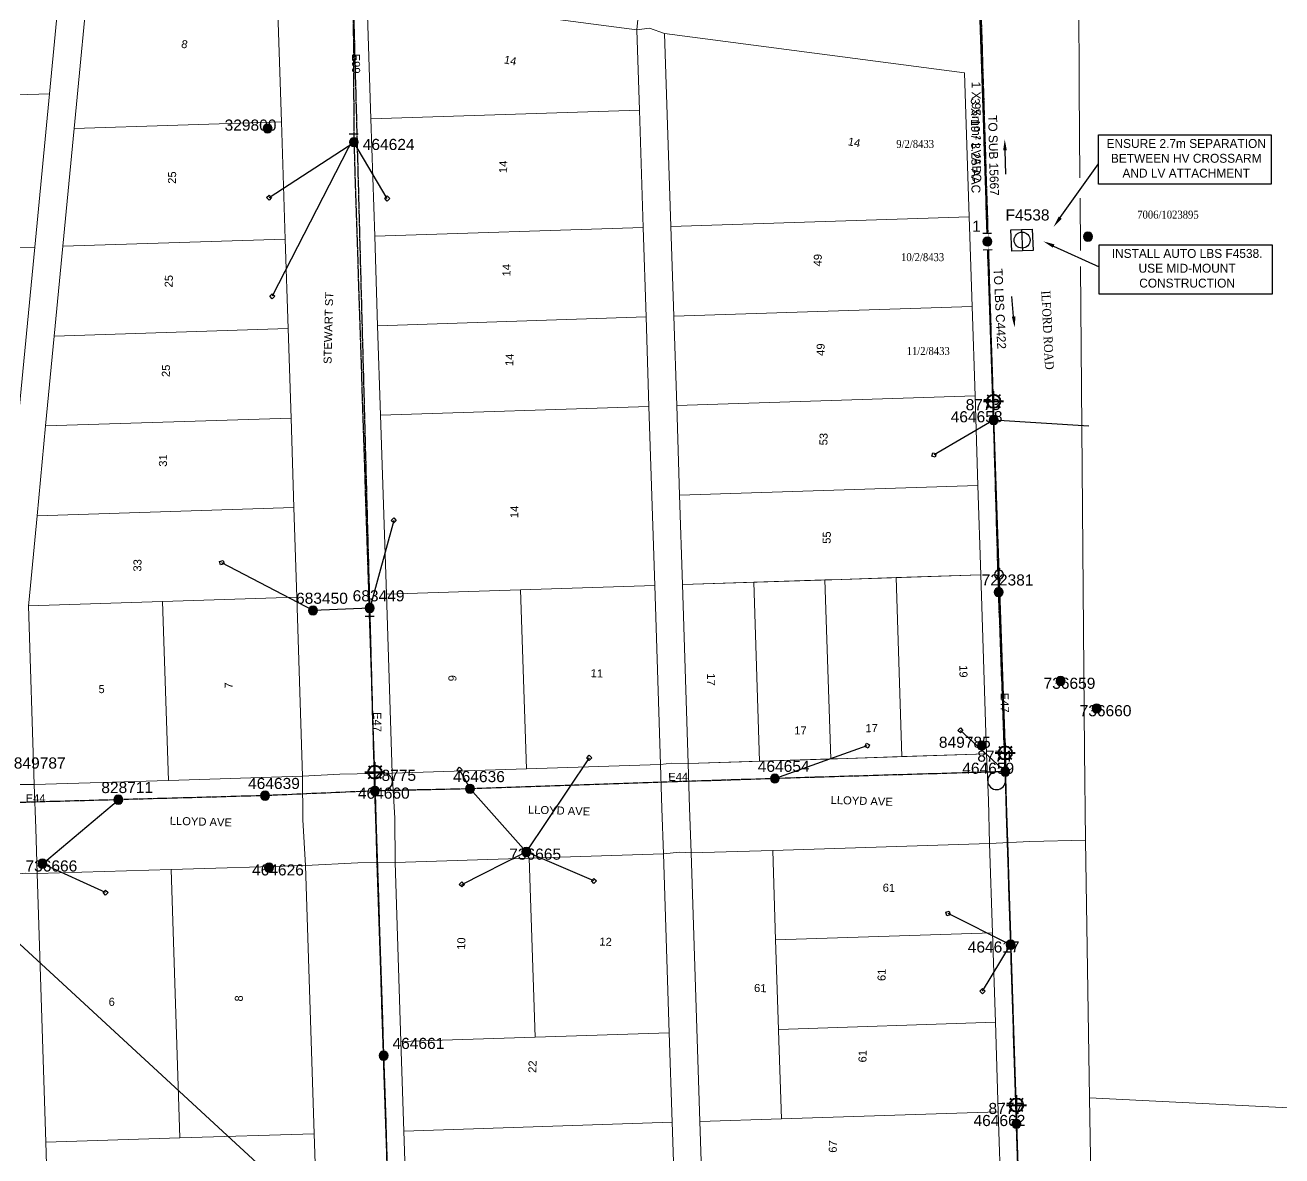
# Model space of a CAD drawing. Header units: metres. Extents: x 215242 to 217366, y 6358903 to 6360574.
# Drawn here: x 216211.1 to 216493.6, y 6359805.4 to 6360059.7 of the extents above; entities that cross this region are included whole.
import ezdxf
from ezdxf import colors
from ezdxf.entities.mleader import LeaderData, LeaderLine
from ezdxf.enums import TextEntityAlignment as Align
from ezdxf.math import Vec2, Vec3

# ---------------------------------------------------------------- set-up
doc = ezdxf.new("R2010")
doc.units = ezdxf.units.M
doc.linetypes.add('Cable Exist OH', pattern=[1, 1, 0])
doc.layers.get('0').update_dxf_attribs({"color": 6})
doc.layers.add('Cadastre Land Parcels_SP_EXT', color=9, linetype='Continuous', lineweight=5)
doc.layers.add('Cadastre Roads_SP_EXT', color=9, linetype='Continuous', lineweight=5)
for name, color, linetype in [('Equip_SP_HV_NEW', 2, 'Continuous'), ('Equip_SP_LV_EXT', 7, 'Continuous'), ('Equip_SP_SL_EXT', 7, 'Continuous'), ('Mains_HV_EXT', 7, 'Continuous'), ('Mains_HV_NEW', 2, 'Continuous'), ('Mains_LV_EXT', 7, 'Continuous'), ('Mains_TR_EXT', 7, 'Continuous'), ('Notes', 7, 'Continuous'), ('Notes_HV_MISC', 7, 'Continuous'), ('Notes_LV_MISC', 7, 'Continuous'), ('Notes_SP_MISC', 7, 'Continuous'), ('OH_Details_SP_MISC', 7, 'Continuous'), ('Services_SP_EXT', 7, 'Continuous'), ('SupportsOH_SP_TR_HV_LV_SL_EXT', 7, 'Continuous')]:
    doc.layers.add(name, color=color, linetype=linetype)
doc.layers.get('0').freeze()
doc.styles.add('iecARIAL', font='arial.ttf', dxfattribs={"height": 2})
doc.styles.add('POLE_LABEL', font='arial.ttf')
doc.styles.get("Standard").update_dxf_attribs({"font": 'arial.ttf'})
doc.linetypes.add('Cable E OH', pattern='A,9.4,["E",Standard,S=1.7,R=0,X=0,Y=-1],0', length=9.4)

# ---------------------------------------------------------------- blocks, each defined once
blk = doc.blocks.new('LV_OH_LINKS_OPEN_EXT')
for p, q in [((-0.17, 4.97), (-0.17, 5.46)), ((-0.17, 3), (-0.17, 2.5)), ((0.17, 4.97), (0.17, 5.46)), ((0.17, 3), (0.17, 2.5))]:
    blk.add_line(p, q)
blk.add_lwpolyline([(0, 2.99, 1), (0, 4.98, 1)], format="xyb", close=True)
at = {"flags": 9}
for tag, p in [('ACTUAL_STATUS', (0, 0)), ('CONSTRUCTED_VOLTAGE', (0, -0.2)), ('OPERATING_VOLTAGE', (0, -0.6)), ('ORIENTATION', (0, -0.8)), ('OWNED_BY', (0, -1)), ('STATE', (0, -1.2)), ('SWITCH_TYPE', (0, -1.4)), ('NO_PHASES', (0, -0.4)), ('USAGE', (0, -1.6)), ('LEGEND', (0, -1.8)), ('NOTES', (0, -2))]:
    blk.add_attdef(tag, text='', height=0.2, dxfattribs=at).set_placement(p, align=Align.MIDDLE_LEFT)
at = {"flags": 1}
blk.add_attdef('Z', (0, 0), '', height=0.2, dxfattribs=at)
blk = doc.blocks.new('SL_LANTERN_EXT')
at = {"lineweight": 40}
for p, q in [((-1.46, 5.68), (-1.06, 5.28)), ((0, 1.97), (0, 6.47)), ((1.46, 5.68), (1.06, 5.28)), ((-2.25, 4.22), (2.25, 4.22)), ((-1.46, 2.76), (-1.06, 3.16)), ((1.46, 2.76), (1.06, 3.16)), ((0, 0), (0, 2.72))]:
    blk.add_line(p, q, dxfattribs=at)
blk.add_circle((0, 4.22), 1.5, dxfattribs=at)
at = {"style": 'iecARIAL', "flags": 8}
blk.add_attdef('ASSET_NUM', (1.5, 1.5), '', height=2.5, dxfattribs=at)
for tag, p, height, flags in [('OPERATING_VOLTAGE', (0.98, -1.65), 0.2, 9), ('ORIENTATION', (0.98, -1.85), 0.2, 9), ('OWNED_BY', (0.98, -2.05), 0.2, 9), ('STATE', (0.98, -2.25), 0.2, 9), ('CONSTRUCTED_VOLTAGE', (0.98, -0.65), 0.2, 9), ('CONTROL_TYPE', (0.98, -0.85), 0.2, 9), ('LANTERN_PURPOSE', (0.98, -1.05), 0.2, 9), ('LANTERN_TYPE', (0.98, -1.25), 0.2, 9), ('NO_PHASES', (0.98, -1.45), 0.2, 9), ('USAGE', (0.98, -2.45), 0.2, 9), ('CEXIST', (0.98, -2.65), 0.2, 9), ('CNEW', (0.98, -2.85), 0.2, 9), ('LNUMBER', (2.18, -3.25), 2.5, 8), ('CNUMBER', (0.98, -3.05), 0.2, 9), ('CREMOVE', (0.98, -3.25), 0.2, 9), ('CREPLACE', (0.98, -3.45), 0.2, 9), ('LKINGHEIGHT', (0.98, -3.65), 0.2, 9), ('LBRACKET', (0.98, -3.85), 0.2, 9), ('LBRACKETVOCAB', (0.98, -4.05), 0.2, 9), ('LCATEGORY', (0.98, -4.25), 0.2, 9), ('LCHARGE1', (0.98, -4.45), 0.2, 9), ('LCHARGE1PERCENT', (0.98, -4.65), 0.2, 9), ('LCHARGE2', (0.98, -4.85), 0.2, 9), ('LCHARGE2PERCENT', (0.98, -5.05), 0.2, 9), ('LCHARGE3', (0.98, -5.25), 0.2, 9), ('LCHARGE3PERCENT', (0.98, -5.45), 0.2, 9), ('LEXIST', (0.98, -5.65), 0.2, 9), ('LLAMP', (0.98, -5.85), 0.2, 9), ('LLAMPVOCAB', (0.98, -6.05), 0.2, 9), ('LMAST', (0.98, -6.25), 0.2, 9), ('LMASTVOCAB', (0.98, -6.45), 0.2, 9), ('LNEW', (0.98, -6.65), 0.2, 9), ('LANTNUMBER', (0.98, -6.85), 0.2, 9), ('LOUTREACH', (0.98, -7.25), 0.2, 9), ('LOUTREACHVOCAB', (0.98, -7.45), 0.2, 9), ('LRATECODE', (0.98, -7.65), 0.2, 9), ('LREMOVE', (0.98, -7.85), 0.2, 9), ('LREPLACE', (0.98, -8.05), 0.2, 9), ('LTYPE', (0.98, -8.25), 0.2, 9), ('LTYPEVOCAB', (0.98, -8.45), 0.2, 9), ('LEGEND', (0.98, -8.65), 0.2, 9), ('STREETNAME', (0.98, -9.25), 0.2, 9), ('SUBURB', (0.98, -9.45), 0.2, 1), ('LOCATION', (0.98, -8.85), 0.2, 9), ('NOTES', (0.98, -9.05), 0.2, 9)]:
    blk.add_attdef(tag, p, '', height=height, dxfattribs=dict(flags=flags))
blk = doc.blocks.new('CCP_EXT')
blk.add_wipeout([(0, 0.57), (0.57, 0), (0, -0.57), (-0.57, 0)])
blk.add_lwpolyline([(-0.57, 0), (0, 0.57), (0.57, 0), (0, -0.57), (-0.57, 0)])
at = {"flags": 1}
blk.add_attdef('Z', (0, 0), '', height=0.2, dxfattribs=at)
at = {"flags": 9}
for tag, p in [('CCP_TYPE', (0, 0)), ('CONSTRUCTED_VOLTAGE', (0, -0.2)), ('OPERATING_VOLTAGE', (0, -0.6)), ('ORIENTATION', (0, -0.8)), ('OWNED_BY', (0, -1)), ('STATE', (0, -1.8)), ('NO_PHASES', (0, -0.4)), ('USAGE', (0, -1.2)), ('LEGEND', (0, -1.4)), ('LIFE_SUPPORT', (0, -1.6)), ('NOTES', (0, -2))]:
    blk.add_attdef(tag, text='', height=0.2, dxfattribs=at).set_placement(p, align=Align.MIDDLE_LEFT)
blk = doc.blocks.new('POLE_EXT')
blk.add_hatch(color=256).paths.add_polyline_path([(-1, 0, 1), (1, 0, 1)])
blk.add_lwpolyline([(-1, 0, 1), (1, 0, 1)], format="xyb", close=True)
for tag, height, flags, p in [('pNumber', 2.5, 8, (-17.84, 2.07)), ('OWNED_BY', 0.2, 9, (1.35, -0.4)), ('SPECIAL_USE', 0.2, 9, (1.35, -0.8)), ('STATE', 0.2, 9, (1.35, -1)), ('cLV', 0.2, 9, (1.35, -1.4)), ('hDepth', 0.2, 9, (1.35, -1.6)), ('hDia', 0.2, 9, (1.35, -1.8)), ('cHV', 0.2, 9, (1.35, -2)), ('PARENT', 0.2, 9, (1.35, -0.6)), ('USAGE', 0.2, 9, (1.35, -1.2)), ('LBRACKET', 0.2, 9, (1.35, -2.2)), ('LExisting', 0.2, 9, (1.35, -2.4)), ('LANTNUMBER', 0.2, 9, (1.35, -2.6)), ('LOther', 0.2, 9, (1.35, -2.8)), ('cLinedev', 0.2, 9, (1.35, -3.4)), ('pExisting', 0.2, 9, (1.35, -3.8)), ('pFooting', 0.2, 9, (1.35, -4.4)), ('pNew', 0.2, 9, (1.35, -4.6)), ('pRelocate', 0.2, 9, (1.35, -5)), ('pRemove', 0.2, 9, (1.35, -5.2)), ('pReplace', 0.2, 9, (1.35, -5.4)), ('pStay', 0.2, 9, (1.35, -5.6)), ('LRemove', 0.2, 9, (1.35, -3)), ('LEGEND', 0.2, 9, (1.35, -3.2)), ('LOCATION', 0.2, 9, (1.35, -3.6)), ('PFNUMBER', 0.2, 9, (1.35, -4)), ('NEWPFNUMBER', 0.2, 9, (1.35, -4.2)), ('pType', 0.2, 9, (1.35, -5.8)), ('cspan', 0.2, 9, (1.35, -6)), ('STREETNAME', 0.2, 9, (1.35, -6.2)), ('SUBURB', 0.2, 9, (1.35, -6.4)), ('OPERATED_BY', 0.2, 9, (1.36, -7.01)), ('NOTES', 0.2, 9, (1.35, -6.6)), ('MAINTAINED_BY', 0.2, 9, (1.36, -6.81))]:
    blk.add_attdef(tag, text='', height=height, dxfattribs=dict(flags=flags)).set_placement(p, align=Align.MIDDLE_LEFT)
at = {"style": 'POLE_LABEL'}
for tag, height, flags, p in [('ASSET_NUM', 2.5, 8, (2, 2)), ('STRUCTURE_PLANT_NUMBER', 0.2, 9, (1.35, 0.03)), ('STREET_CODE', 0.2, 9, (1.35, -0.2))]:
    blk.add_attdef(tag, text='', height=height, dxfattribs=dict(at, flags=flags)).set_placement(p, align=Align.MIDDLE_LEFT)
at = {"flags": 1}
blk.add_attdef('Z', (1.35, -7.33), '', height=0.2, dxfattribs=at)
blk = doc.blocks.new('End Shackle_EXT')
blk.add_wipeout([(0, 0.25), (1.81, 0.25), (1.82, -0.25), (0, -0.25)])
blk.add_line((1.81, -1), (1.81, 1))
at = {"flags": 1}
blk.add_attdef('Z', (0, 0), '', height=0.2, dxfattribs=at)
at = {"flags": 9}
for tag, p in [('CONNECTOR_TYPE', (0, 0)), ('CONSTRUCTED_VOLTAGE', (0, -0.2)), ('OPERATING_VOLTAGE', (0, -0.6)), ('ORIENTATION', (0, -0.8)), ('OWNED_BY', (0, -1)), ('STATE', (0, -1.2)), ('NO_PHASES', (0, -0.4)), ('USAGE', (0, -1.4)), ('NOTES', (0, -1.6))]:
    blk.add_attdef(tag, text='', height=0.2, dxfattribs=at).set_placement(p, align=Align.MIDDLE_LEFT)
blk = doc.blocks.new('*U130')
blk.add_line((-2.4, 7.8), (2.4, 7.8))
blk.add_lwpolyline([(-2.4, 7.8), (-2.4, 10.2), (2.4, 10.2), (2.4, 5.4), (-2.4, 5.4), (-2.4, 7.8)])
blk.add_circle((0, 7.8), 1.8)
for tag, height, flags, p in [('ASSET_NUM', 3.5, 8, (2, 2)), ('ACTUAL_STATUS', 0.2, 9, (1.5, 0)), ('CONSTRUCTED_VOLTAGE', 0.2, 9, (1.5, -0.2)), ('OPERATING_VOLTAGE', 0.2, 9, (1.5, -0.6)), ('ORIENTATION', 0.2, 9, (1.5, -0.8)), ('OWNED_BY', 0.2, 9, (1.5, -1)), ('OPERATED_BY', 0.2, 9, (1.5, -1.2)), ('STATE', 0.2, 9, (1.5, -1.6)), ('SWITCH_TYPE', 0.2, 9, (1.5, -1.8)), ('STREETNAME', 0.2, 9, (1.5, -2.8)), ('NO_PHASES', 0.2, 9, (1.5, -0.4)), ('MAINTAINED_BY', 0.2, 9, (1.5, -1.4)), ('USAGE', 0.2, 9, (1.5, -2)), ('LEGEND', 0.2, 9, (1.5, -2.2)), ('LOCATION', 0.2, 9, (1.5, -2.4)), ('NOTES', 0.2, 9, (1.5, -2.6)), ('SUBURB', 0.2, 9, (1.5, -3)), ('Z', 0.2, 1, (1.5, -3.4)), ('LABEL_ALIGNMENT', 0.2, 9, (1.5, -3.2))]:
    blk.add_attdef(tag, text='', height=height, dxfattribs=dict(flags=flags)).set_placement(p, align=Align.MIDDLE_LEFT)
blk = doc.blocks.new('End Shackle_NEW')
at = {"flags": 9}
for tag, p in [('OPERATED_BY', (0, -2.01)), ('NOTES', (0, -1.6)), ('MAINTAINED_BY', (0, -1.81))]:
    blk.add_attdef(tag, text='', height=0.2, dxfattribs=at).set_placement(p, align=Align.MIDDLE_LEFT)
blk.add_wipeout([(-0.25, 0), (-0.25, 1.81), (0.25, 1.82), (0.25, 0)])
blk.add_line((1, 1.81), (-1, 1.81))
at = {"flags": 1}
blk.add_attdef('Z', (0, 0), '', height=0.2, dxfattribs=at)
at = {"flags": 9}
for tag, p in [('CONNECTOR_TYPE', (0, 0)), ('CONSTRUCTED_VOLTAGE', (0, -0.2)), ('OPERATING_VOLTAGE', (0, -0.6)), ('ORIENTATION', (0, -0.8)), ('OWNED_BY', (0, -1)), ('STATE', (0, -1.2)), ('NO_PHASES', (0, -0.4)), ('USAGE', (0, -1.4))]:
    blk.add_attdef(tag, text='', height=0.2, dxfattribs=at).set_placement(p, align=Align.MIDDLE_LEFT)

msp = doc.modelspace()

# ---------------------------------------------------------------- linework, layer by layer
at = {"layer": 'Cadastre Land Parcels_SP_EXT', "linetype": 'Continuous'}
for points in [[(216655.82, 6359816.14), (216645.03, 6359846.71), (216631.22, 6359879.36), (216617.38, 6359908.75), (216581.18, 6359964.33), (216553.71, 6360002.14), (216531.68, 6360032.33), (216495.84, 6360083.39), (216447.36, 6360175.83), (216447.52, 6360150.18), (216447.97, 6360065.84), (216448.08, 6360045.53), (216448.22, 6360025.34)], [(216448.25, 6360020.77), (216448.34, 6360009.01)], [(216448.37, 6360005.42), (216449.25, 6359896.54), (216449.46, 6359876.4), (216450.38, 6359818.5), (216657.98, 6359808.07), (216655.82, 6359816.14), (216655.82, 6359816.14)]]:
    msp.add_lwpolyline(points, dxfattribs=at)
for points in [[(216216.53, 6360044.25), (216219.54, 6360075.67), (216175.62, 6360081.48), (216170.5, 6360042.77), (216216.53, 6360044.25)], [(216268.69, 6360037.93), (216267.68, 6360069.31), (216225.74, 6360074.85), (216222.06, 6360036.43), (216268.69, 6360037.93)], [(216349.16, 6360040.52), (216348.57, 6360058.63), (216287.9, 6360066.64), (216288.81, 6360038.57), (216349.16, 6360040.52)], [(216423.33, 6360016.55), (216423.03, 6360025.72), (216422.27, 6360048.93), (216354.84, 6360057.81), (216356.25, 6360014.37), (216423.33, 6360016.55)], [(216213.23, 6360009.76), (216216.53, 6360044.25), (216170.5, 6360042.77), (216165.95, 6360008.24), (216213.23, 6360009.76)], [(216350.01, 6360014.17), (216349.16, 6360040.52), (216288.81, 6360038.57), (216289.66, 6360012.21), (216350.01, 6360014.17)], [(216269.54, 6360011.57), (216268.69, 6360037.93), (216222.06, 6360036.43), (216219.52, 6360009.95), (216269.54, 6360011.57)], [(216423.98, 6359996.43), (216423.33, 6360016.55), (216356.25, 6360014.37), (216356.91, 6359994.25), (216423.98, 6359996.43)], [(216350.66, 6359994.05), (216350.01, 6360014.17), (216289.66, 6360012.21), (216290.31, 6359992.09), (216350.66, 6359994.05)], [(216270.19, 6359991.45), (216269.54, 6360011.57), (216219.52, 6360009.95), (216217.59, 6359989.75), (216270.19, 6359991.45)], [(216209.36, 6359969.36), (216213.23, 6360009.76), (216165.95, 6360008.24), (216160.61, 6359967.79), (216209.36, 6359969.36)], [(216424.64, 6359976.31), (216423.98, 6359996.43), (216356.91, 6359994.25), (216357.56, 6359974.13), (216424.64, 6359976.31)], [(216351.32, 6359973.93), (216350.66, 6359994.05), (216290.31, 6359992.09), (216290.96, 6359971.97), (216351.32, 6359973.93)], [(216270.84, 6359971.33), (216270.19, 6359991.45), (216217.59, 6359989.75), (216215.65, 6359969.55), (216270.84, 6359971.33)], [(216322.44, 6359932.71), (216352.62, 6359933.69), (216351.32, 6359973.93), (216290.96, 6359971.97), (216292.27, 6359931.73), (216322.44, 6359932.71)], [(216425.29, 6359956.19), (216424.64, 6359976.31), (216357.56, 6359974.13), (216358.22, 6359954.01), (216425.29, 6359956.19)], [(216271.49, 6359951.21), (216270.84, 6359971.33), (216215.65, 6359969.55), (216213.72, 6359949.34), (216271.49, 6359951.21)], [(216392.41, 6359934.97), (216425.95, 6359936.07), (216425.29, 6359956.19), (216358.22, 6359954.01), (216358.87, 6359933.89), (216392.41, 6359934.97)], [(216241.96, 6359930.11), (216272.14, 6359931.09), (216271.49, 6359951.21), (216213.72, 6359949.34), (216211.85, 6359929.81), (216211.78, 6359929.14), (216241.96, 6359930.11)], [(216376.17, 6359894.17), (216374.87, 6359934.41), (216358.87, 6359933.89), (216360.17, 6359893.65), (216376.17, 6359894.17)], [(216392.18, 6359894.69), (216390.87, 6359934.92), (216374.87, 6359934.41), (216376.17, 6359894.17), (216392.18, 6359894.69)], [(216393.71, 6359894.74), (216408.18, 6359895.21), (216406.87, 6359935.45), (216392.41, 6359934.97), (216390.87, 6359934.92), (216392.18, 6359894.69), (216393.71, 6359894.74)], [(216427.25, 6359895.82), (216425.95, 6359936.07), (216406.87, 6359935.45), (216408.18, 6359895.21), (216427.25, 6359895.82)], [(216323.75, 6359892.47), (216322.44, 6359932.71), (216292.27, 6359931.73), (216293.57, 6359891.49), (216323.75, 6359892.47)], [(216353.93, 6359893.45), (216352.62, 6359933.69), (216322.44, 6359932.71), (216323.75, 6359892.47), (216353.93, 6359893.45)], [(216243.26, 6359889.87), (216241.96, 6359930.11), (216211.78, 6359929.14), (216213.08, 6359888.9), (216243.26, 6359889.87)], [(216273.44, 6359890.84), (216272.14, 6359931.09), (216241.96, 6359930.11), (216243.26, 6359889.87), (216273.44, 6359890.84)], [(216428.56, 6359855.59), (216427.91, 6359875.7), (216379.14, 6359874.13), (216379.79, 6359854.01), (216428.56, 6359855.59)], [(216325.72, 6359832.12), (216324.41, 6359872.35), (216294.22, 6359871.37), (216295.54, 6359831.13), (216325.72, 6359832.12)], [(216355.9, 6359833.1), (216354.59, 6359873.34), (216324.41, 6359872.35), (216325.72, 6359832.12), (216355.9, 6359833.1)], [(216381.09, 6359813.77), (216380.45, 6359833.61), (216380.44, 6359833.89), (216379.79, 6359854.01), (216379.14, 6359874.13), (216360.83, 6359873.54), (216362.78, 6359813.18), (216381.09, 6359813.77)], [(216245.86, 6359809.48), (216243.91, 6359869.83), (216213.73, 6359868.92), (216215.68, 6359808.56), (216245.86, 6359809.48)], [(216276.04, 6359810.39), (216274.09, 6359870.75), (216243.91, 6359869.83), (216245.86, 6359809.48), (216276.04, 6359810.39)], [(216429.21, 6359835.48), (216428.56, 6359855.59), (216379.79, 6359854.01), (216380.44, 6359833.89), (216429.21, 6359835.48)], [(216429.86, 6359815.35), (216429.21, 6359835.48), (216380.44, 6359833.89), (216380.45, 6359833.61), (216381.09, 6359813.77), (216429.86, 6359815.35)], [(216356.56, 6359812.99), (216355.9, 6359833.1), (216325.72, 6359832.12), (216295.54, 6359831.13), (216296.2, 6359811.01), (216356.56, 6359812.99)], [(216676.93, 6359594.99), (216679.29, 6359649.17), (216679.83, 6359679.32), (216679.91, 6359683.61), (216676.46, 6359717.42), (216671.35, 6359750.49), (216664.3, 6359784.27), (216657.98, 6359808.07), (216450.38, 6359818.5), (216451.21, 6359769.85), (216453.33, 6359695.24), (216453.96, 6359676.1), (216457.45, 6359584.96), (216676.93, 6359594.99)], [(216357.21, 6359792.87), (216356.56, 6359812.99), (216296.2, 6359811.01), (216296.86, 6359790.9), (216357.21, 6359792.87)], [(216430.51, 6359795.23), (216429.86, 6359815.35), (216381.09, 6359813.77), (216362.78, 6359813.18), (216363.43, 6359793.06), (216430.51, 6359795.23)], [(216276.7, 6359790.27), (216276.04, 6359810.39), (216245.86, 6359809.48), (216215.68, 6359808.56), (216216.34, 6359788.43), (216276.7, 6359790.27)]]:
    msp.add_lwpolyline(points, close=True, dxfattribs=at)
at = {"layer": 'Cadastre Roads_SP_EXT', "linetype": 'Continuous'}
for points in [[(216349.6, 6360068.75), (216351.17, 6360078.63), (216290.26, 6360086.7), (216289.24, 6360076.68), (216287.9, 6360066.64), (216348.57, 6360058.63), (216349.6, 6360068.75)], [(216211.78, 6359929.14), (216211.85, 6359929.81), (216213.72, 6359949.34), (216215.65, 6359969.55), (216217.59, 6359989.75), (216219.52, 6360009.95), (216222.06, 6360036.43), (216225.74, 6360074.85), (216222.34, 6360075.6), (216219.54, 6360075.67), (216216.53, 6360044.25), (216213.23, 6360009.76), (216209.36, 6359969.36), (216205.55, 6359929.53), (216205.53, 6359929.35), (216206.84, 6359888.72), (216209.48, 6359888.96), (216213.08, 6359888.9), (216211.78, 6359929.14)], [(216358.87, 6359933.89), (216358.22, 6359954.01), (216357.56, 6359974.13), (216356.91, 6359994.25), (216356.25, 6360014.37), (216354.84, 6360057.81), (216351.41, 6360059), (216348.57, 6360058.63), (216349.16, 6360040.52), (216350.01, 6360014.17), (216350.66, 6359994.05), (216351.32, 6359973.93), (216352.62, 6359933.69), (216353.93, 6359893.45), (216356.49, 6359893.71), (216360.17, 6359893.65), (216358.87, 6359933.89)], [(216243.91, 6359869.83), (216274.09, 6359870.75), (216273.5, 6359880.99), (216273.44, 6359890.84), (216243.26, 6359889.87), (216213.08, 6359888.9), (216213.47, 6359879.05), (216213.73, 6359868.92), (216243.91, 6359869.83)], [(216366.7, 6359692.48), (216365.39, 6359732.71), (216364.74, 6359752.83), (216364.09, 6359772.94), (216363.43, 6359793.06), (216362.78, 6359813.18), (216360.83, 6359873.54), (216358.24, 6359873.72), (216354.59, 6359873.34), (216355.9, 6359833.1), (216356.56, 6359812.99), (216357.21, 6359792.87), (216357.87, 6359772.75), (216358.52, 6359752.63), (216359.18, 6359732.51), (216360.47, 6359692.28), (216363.45, 6359692.11), (216366.7, 6359692.48)], [(216300.13, 6359690.33), (216298.83, 6359730.56), (216298.17, 6359750.67), (216297.52, 6359770.79), (216296.86, 6359790.9), (216296.2, 6359811.01), (216295.54, 6359831.13), (216294.22, 6359871.37), (216285.89, 6359871.29), (216274.09, 6359870.75), (216276.04, 6359810.39), (216276.7, 6359790.27), (216277.35, 6359770.15), (216278.01, 6359750.04), (216278.68, 6359729.92), (216280.02, 6359689.69), (216288.46, 6359689.74), (216300.13, 6359690.33)], [(216219.67, 6359687.79), (216218.32, 6359728.03), (216217.66, 6359748.17), (216216.99, 6359768.3), (216216.34, 6359788.43), (216215.68, 6359808.56), (216213.73, 6359868.92), (216211.15, 6359869.01), (216207.49, 6359868.65), (216208.81, 6359828.42), (216209.48, 6359808.3), (216210.14, 6359788.18), (216210.8, 6359768.06), (216211.46, 6359747.94), (216212.11, 6359727.82), (216213.42, 6359687.59), (216215.21, 6359687.39), (216219.67, 6359687.79)]]:
    msp.add_lwpolyline(points, close=True, dxfattribs=at)
at = {"layer": 'Mains_HV_EXT', "color": 7, "linetype": 'Cable Exist OH'}
msp.add_lwpolyline([(216427.42, 6360011.01), (216423.04, 6360149.39)], dxfattribs=at)
at = {"layer": 'Mains_HV_EXT', "linetype": 'Cable E OH'}
for points in [[(216428.82, 6359970.88), (216431.53, 6359891.84)], [(216431.43, 6359891.83), (216433.95, 6359812.65)], [(216433.95, 6359812.65), (216436.47, 6359734.74)]]:
    msp.add_lwpolyline(points, dxfattribs=at)
at = {"layer": 'Mains_LV_EXT', "linetype": 'Cable Exist OH'}
for points in [[(216425.61, 6360063.53), (216427.42, 6360011.01)], [(216427.42, 6360011.01), (216428.82, 6359970.88)], [(216428.82, 6359970.88), (216430.08, 6359932.13)], [(216430.08, 6359932.13), (216431.43, 6359891.83)], [(216431.43, 6359891.83), (216379.62, 6359890.28)], [(216431.43, 6359891.83), (216432.65, 6359852.92)], [(216379.62, 6359890.28), (216311.09, 6359887.97)], [(216289.69, 6359887.49), (216265, 6359886.43), (216232.01, 6359885.51)], [(216311.09, 6359887.97), (216289.69, 6359887.49)], [(216232.01, 6359885.51), (216193.46, 6359884.43)], [(216432.65, 6359852.92), (216433.95, 6359812.65)], [(216433.95, 6359812.65), (216435.18, 6359774.17)]]:
    msp.add_lwpolyline(points, dxfattribs=at)
at = {"layer": 'Mains_LV_EXT', "linetype": 'Continuous'}
for points in [[(216429.43, 6359891.78, 2.402), (216431.49, 6359889.83)], [(216291.69, 6359887.54, 2.395857), (216289.63, 6359889.49)]]:
    msp.add_lwpolyline(points, format="xyb", dxfattribs=at)
at = {"layer": 'Mains_TR_EXT', "linetype": 'Cable Exist OH'}
for points in [[(216425.94, 6360063.56), (216428.82, 6359970.88)], [(216428.82, 6359970.88), (216431.53, 6359891.84)], [(216431.43, 6359891.83), (216433.95, 6359812.65)], [(216291.65, 6359827.98), (216289.69, 6359887.49)], [(216294.82, 6359730.79), (216291.65, 6359827.98)], [(216433.95, 6359812.65), (216436.47, 6359734.74)]]:
    msp.add_lwpolyline(points, dxfattribs=at)
at = {"layer": 'Notes_SP_MISC', "color": 7, "linetype": 'Continuous'}
for points in [[(216452.37, 6360034.98), (216491.22, 6360034.98), (216491.22, 6360023.94), (216452.37, 6360023.94)], [(216452.57, 6360010.25), (216491.42, 6360010.25), (216491.42, 6359999.21), (216452.57, 6359999.21)]]:
    msp.add_lwpolyline(points, close=True, dxfattribs=at)
at = {"layer": 'OH_Details_SP_MISC', "color": 7, "linetype": 'Continuous', "flags": 128}
for points in [[(216427.42, 6360011.01), (216425.8, 6360063.52)], [(216427.42, 6360010.96), (216428.82, 6359970.86)]]:
    msp.add_lwpolyline(points, dxfattribs=at)
at = {"layer": 'Services_SP_EXT'}
for points in [[(216450.24, 6359969.5), (216428.82, 6359970.88)], [(216323.74, 6359873.78), (216311.09, 6359887.97)]]:
    msp.add_lwpolyline(points, dxfattribs=at)

# ---------------------------------------------------------------- block references
at = {"layer": 'Equip_SP_HV_NEW'}
ref = msp.add_blockref('*U130', (216427.42, 6360011.01), dxfattribs=dict(at, rotation=272.3040216591045))
ref.add_attrib('ASSET_NUM', 'F4538', dxfattribs={"layer": '0', "height": 2.5}).set_placement((216431.49, 6360016.99), align=Align.MIDDLE_LEFT)
at = {"layer": 'Equip_SP_LV_EXT', "rotation": 0.5938907804719402}
msp.add_blockref('LV_OH_LINKS_OPEN_EXT', (216430.08, 6359932.13), dxfattribs=at)
at = {"layer": 'Equip_SP_SL_EXT'}
ref = msp.add_blockref('SL_LANTERN_EXT', (216428.82, 6359970.88), dxfattribs=at)
ref.add_attrib('ASSET_NUM', '8773', dxfattribs={"layer": '0', "height": 2.5, "rotation": 0.4521, "style": 'iecARIAL'}).set_placement((216430.32, 6359972.38), align=Align.BOTTOM_RIGHT)
ref = msp.add_blockref('SL_LANTERN_EXT', (216431.43, 6359891.83), dxfattribs=at)
ref.add_attrib('ASSET_NUM', '8774', dxfattribs={"layer": '0', "height": 2.5, "rotation": 0.1843, "style": 'iecARIAL'}).set_placement((216432.93, 6359893.33), align=Align.BOTTOM_RIGHT)
ref = msp.add_blockref('SL_LANTERN_EXT', (216289.69, 6359887.49), dxfattribs=at)
ref.add_attrib('ASSET_NUM', '8775', dxfattribs={"layer": '0', "height": 2.5, "rotation": 0.1843, "style": 'iecARIAL'}).set_placement((216291.19, 6359888.99), align=Align.BOTTOM_LEFT)
ref = msp.add_blockref('SL_LANTERN_EXT', (216433.95, 6359812.65), dxfattribs=at)
ref.add_attrib('ASSET_NUM', '8777', dxfattribs={"layer": '0', "height": 2.5, "rotation": 0.4055, "style": 'iecARIAL'}).set_placement((216435.45, 6359814.15), align=Align.BOTTOM_RIGHT)
at = {"layer": 'SupportsOH_SP_TR_HV_LV_SL_EXT'}
ref = msp.add_blockref('POLE_EXT', (216265.56, 6360036.43), dxfattribs=at)
ref.add_attrib('ASSET_NUM', '329800', dxfattribs={"layer": '0', "height": 2.5, "rotation": 359.9235, "style": 'POLE_LABEL'}).set_placement((216267.56, 6360037.18), align=Align.MIDDLE_RIGHT)
msp.add_blockref('POLE_EXT', (216450.03, 6360012.11), dxfattribs=at)
ref = msp.add_blockref('POLE_EXT', (216428.82, 6359970.88), dxfattribs=at)
ref.add_attrib('ASSET_NUM', '464658', dxfattribs={"layer": '0', "height": 2.5, "rotation": 0.0892, "style": 'POLE_LABEL'}).set_placement((216430.82, 6359971.63), align=Align.MIDDLE_RIGHT)
ref = msp.add_blockref('POLE_EXT', (216429.95, 6359932.18), dxfattribs=at)
ref.add_attrib('ASSET_NUM', '722381', dxfattribs={"layer": '0', "height": 2.5, "rotation": 359.8555, "style": 'POLE_LABEL'}).set_placement((216431.95, 6359932.93), align=Align.BOTTOM_CENTER)
ref = msp.add_blockref('POLE_EXT', (216275.79, 6359928.06), dxfattribs=at)
ref.add_attrib('ASSET_NUM', '683450', dxfattribs={"layer": '0', "height": 2.5, "style": 'POLE_LABEL'}).set_placement((216277.79, 6359928.81), align=Align.BOTTOM_CENTER)
ref = msp.add_blockref('POLE_EXT', (216443.87, 6359912.2), dxfattribs=at)
ref.add_attrib('ASSET_NUM', '736659', dxfattribs={"layer": '0', "height": 2.5, "style": 'POLE_LABEL'}).set_placement((216445.87, 6359912.95), align=Align.TOP_CENTER)
ref = msp.add_blockref('POLE_EXT', (216451.99, 6359906.03), dxfattribs=at)
ref.add_attrib('ASSET_NUM', '736660', dxfattribs={"layer": '0', "height": 2.5, "style": 'POLE_LABEL'}).set_placement((216453.99, 6359906.78), align=Align.TOP_CENTER)
ref = msp.add_blockref('POLE_EXT', (216206.5, 6359893.02), dxfattribs=at)
ref.add_attrib('ASSET_NUM', '849787', dxfattribs={"layer": '0', "height": 2.5, "style": 'POLE_LABEL'}).set_placement((216208.5, 6359893.77), align=Align.MIDDLE_LEFT)
ref = msp.add_blockref('POLE_EXT', (216379.62, 6359890.28), dxfattribs=at)
ref.add_attrib('ASSET_NUM', '464654', dxfattribs={"layer": '0', "height": 2.5, "rotation": 0.0977, "style": 'POLE_LABEL'}).set_placement((216381.62, 6359891.03), align=Align.BOTTOM_CENTER)
ref = msp.add_blockref('POLE_EXT', (216431.43, 6359891.83), dxfattribs=at)
ref.add_attrib('ASSET_NUM', '464659', dxfattribs={"layer": '0', "height": 2.5, "rotation": 359.9471, "style": 'POLE_LABEL'}).set_placement((216433.43, 6359892.58), align=Align.MIDDLE_RIGHT)
ref = msp.add_blockref('POLE_EXT', (216232.01, 6359885.51), dxfattribs=at)
ref.add_attrib('ASSET_NUM', '828711', dxfattribs={"layer": '0', "height": 2.5, "rotation": 0.1456, "style": 'POLE_LABEL'}).set_placement((216234.01, 6359886.26), align=Align.BOTTOM_CENTER)
ref = msp.add_blockref('POLE_EXT', (216265, 6359886.43), dxfattribs=at)
ref.add_attrib('ASSET_NUM', '464639', dxfattribs={"layer": '0', "height": 2.5, "rotation": 359.9496, "style": 'POLE_LABEL'}).set_placement((216267, 6359887.18), align=Align.BOTTOM_CENTER)
ref = msp.add_blockref('POLE_EXT', (216289.69, 6359887.49), dxfattribs=at)
ref.add_attrib('ASSET_NUM', '464660', dxfattribs={"layer": '0', "height": 2.5, "rotation": 0.0849, "style": 'POLE_LABEL'}).set_placement((216291.69, 6359888.24), align=Align.TOP_CENTER)
ref = msp.add_blockref('POLE_EXT', (216323.74, 6359873.78), dxfattribs=at)
ref.add_attrib('ASSET_NUM', '736665', dxfattribs={"layer": '0', "height": 2.5, "style": 'POLE_LABEL'}).set_placement((216325.74, 6359874.53), align=Align.TOP_CENTER)
ref = msp.add_blockref('POLE_EXT', (216214.95, 6359871.12), dxfattribs=at)
ref.add_attrib('ASSET_NUM', '736666', dxfattribs={"layer": '0', "height": 2.5, "style": 'POLE_LABEL'}).set_placement((216216.95, 6359871.87), align=Align.TOP_CENTER)
ref = msp.add_blockref('POLE_EXT', (216265.9, 6359870.24), dxfattribs=at)
ref.add_attrib('ASSET_NUM', '464626', dxfattribs={"layer": '0', "height": 2.5, "style": 'POLE_LABEL'}).set_placement((216267.9, 6359870.99), align=Align.TOP_CENTER)
ref = msp.add_blockref('POLE_EXT', (216432.65, 6359852.92), dxfattribs=at)
ref.add_attrib('ASSET_NUM', '464617', dxfattribs={"layer": '0', "height": 2.5, "rotation": 0.1379, "style": 'POLE_LABEL'}).set_placement((216434.65, 6359853.67), align=Align.TOP_RIGHT)
ref = msp.add_blockref('POLE_EXT', (216291.65, 6359827.98), dxfattribs=at)
ref.add_attrib('ASSET_NUM', '464661', dxfattribs={"layer": '0', "height": 2.5, "style": 'POLE_LABEL'}).set_placement((216293.65, 6359828.73), align=Align.BOTTOM_LEFT)
ref = msp.add_blockref('POLE_EXT', (216433.95, 6359812.65), dxfattribs=at)
ref.add_attrib('ASSET_NUM', '464662', dxfattribs={"layer": '0', "height": 2.5, "rotation": 0.0587, "style": 'POLE_LABEL'}).set_placement((216435.95, 6359813.4), align=Align.MIDDLE_RIGHT)

# ---------------------------------------------------------------- texts
at = {"layer": 'Cadastre Land Parcels_SP_EXT'}
for s, rotation, p in [('8', 349.5933, (216246.04, 6360054.63)), ('14', 349.5934, (216318.61, 6360051.09)), ('14', 349.5934, (216395.94, 6360032.68)), ('14', 88.5768, (216319.41, 6360026.37)), ('25', 88.5776, (216244.95, 6360023.97)), ('49', 88.422, (216390.12, 6360005.4)), ('14', 88.5766, (216320.16, 6360003.13)), ('25', 88.5776, (216244.21, 6360000.68)), ('49', 88.422, (216390.77, 6359985.28)), ('14', 88.5767, (216320.81, 6359983.01)), ('25', 88.5778, (216243.57, 6359980.52)), ('53', 88.4221, (216391.43, 6359965.16)), ('31', 88.5776, (216242.92, 6359960.36)), ('14', 88.5768, (216321.92, 6359948.81)), ('55', 88.4219, (216392.15, 6359943.03)), ('33', 88.5775, (216237.16, 6359936.78)), ('11', 358.0125, (216338.18, 6359913.08)), ('19', 270.2548, (216421.13, 6359915.77)), ('7', 88.5776, (216257.7, 6359910.48)), ('9', 88.5766, (216308.01, 6359912.1)), ('17', 270.2477, (216364.38, 6359913.93)), ('5', 358.3423, (216227.52, 6359909.5)), ('17', 0.1743, (216383.99, 6359900.18)), ('17', 0.1761, (216399.99, 6359900.7)), ('61', 358.2787, (216403.85, 6359864.86)), ('10', 88.3963, (216309.97, 6359851.74)), ('12', 358.2786, (216340.15, 6359852.73)), ('61', 88.422, (216404.5, 6359844.74)), ('61', 358.279, (216374.93, 6359842.31)), ('6', 358.4521, (216229.8, 6359839.2)), ('8', 88.3471, (216259.98, 6359840.11)), ('22', 88.3963, (216325.98, 6359824.07)), ('61', 88.4222, (216400.21, 6359826.42)), ('67', 88.4219, (216393.53, 6359806.12))]:
    msp.add_text(s, height=1.8, rotation=rotation, dxfattribs=at).set_placement(p)
at = {"layer": 'Cadastre Roads_SP_EXT'}
for s, rotation, p in [('STEWART ST', 88.577, (216279.94, 6359983.47)), ('LLOYD AVE', 358.1455, (216392.15, 6359884.59)), ('LLOYD AVE', 358.1454, (216324.1, 6359882.42)), ('LLOYD AVE', 358.3973, (216243.56, 6359879.89))]:
    msp.add_text(s, height=1.8, rotation=rotation, dxfattribs=at).set_placement(p)
at = {"layer": 'Mains_LV_EXT'}
for s, rotation, p in [('E99', 270.7124, (216284.53, 6360053.23)), ('E47', 270.5577, (216430.4, 6359909.57)), ('E47', 270.8065, (216289.32, 6359905.2)), ('E44', 0.1843, (216355.66, 6359889.75)), ('E44', 0.1843, (216355.66, 6359889.75)), ('E44', 0.5142, (216211.17, 6359884.92))]:
    msp.add_text(s, height=1.8, rotation=rotation, dxfattribs=at).set_placement(p)
at = {"layer": 'Notes', "char_height": 2, "attachment_point": 5, "style": 'iecARIAL'}
for s, width, insert, rotation in [('{\\fStylus BT|b0|i0|c0|p34;TO SUB 15667}', 22.4489, (216428.79, 6360030.37), 271.3705), ('{\\fStylus BT|b0|i0|c0|p34;TO LBS C4422}', 22.4489, (216430.21, 6359995.89), 272.7164), ('{\\fGaramond|b0|i0|c0|p18;ILFORD ROAD}', 29.426, (216440.96, 6359991.09), 272.7937)]:
    msp.add_mtext_dynamic_manual_height_columns(s, width=width, gutter_width=10, heights=[0], dxfattribs=dict(at, insert=insert, rotation=rotation))
at = {"layer": 'Notes_HV_MISC', "insert": (216424.76, 6360032.58), "char_height": 2, "attachment_point": 5, "rotation": 270.4095, "style": 'iecARIAL'}
msp.add_mtext_dynamic_manual_height_columns('{\\fStylus BT|b0|i0|c0|p34;3 X 19 / 3.25 AAC}', width=29.9204, gutter_width=10, heights=[0], dxfattribs=at)
at = {"layer": 'Notes_LV_MISC', "insert": (216424.94, 6360035.68), "char_height": 2, "attachment_point": 5, "rotation": 270.4095, "style": 'iecARIAL'}
msp.add_mtext_dynamic_manual_height_columns('{\\fStylus BT|b0|i0|c0|p34;1 X 95mm² LVABC}', width=26.7291, gutter_width=10, heights=[0], dxfattribs=at)
at = {"layer": 'Notes_SP_MISC', "color": 7, "linetype": 'Continuous', "char_height": 1.8, "attachment_point": 5}
for s, insert in [('{\\fGaramond|b0|i0|c0|p18;9/2/8433}', (216411.18, 6360032.94)), ('{\\fGaramond|b0|i0|c0|p18;7006/1023895}', (216468.02, 6360017.05)), ('{\\fGaramond|b0|i0|c0|p18;10/2/8433}', (216412.86, 6360007.49)), ('{\\fGaramond|b0|i0|c0|p18;11/2/8433}', (216414.11, 6359986.39))]:
    msp.add_mtext_dynamic_manual_height_columns(s, width=30.1034, gutter_width=4, heights=[0], dxfattribs=dict(at, insert=insert))
at = {"layer": 'Notes_SP_MISC', "color": 7, "linetype": 'Continuous', "char_height": 2, "attachment_point": 5, "style": 'iecARIAL'}
for s, insert in [('{\\fStylus BT|b0|i0|c0|p34;ENSURE 2.7m SEPARATION BETWEEN HV CROSSARM AND LV ATTACHMENT}', (216472.13, 6360029.71)), ('{\\fStylus BT|b0|i0|c0|p34;INSTALL AUTO LBS F4538. USE MID-MOUNT CONSTRUCTION}', (216472.33, 6360004.99))]:
    msp.add_mtext_dynamic_manual_height_columns(s, width=37.9452, gutter_width=10, heights=[0], dxfattribs=dict(at, insert=insert))

# ---------------------------------------------------------------- leaders
at = {"layer": 'Notes'}
ml = msp.add_multileader_mtext('Standard', dxfattribs=at)
ml.set_content('', color=256)
ml.set_leader_properties()
ml.build(insert=Vec2(0, 0))
ml.multileader.update_dxf_attribs({"has_dogleg": 0, "arrow_head_size": 2.5})
ctx = ml.context
ctx.base_point, ctx.arrow_head_size, ctx.plane_origin, ctx.plane_x_axis, ctx.plane_y_axis = Vec3(216431.5, 6360026.16), 2.5, Vec3(216427.56, 6360040.54), Vec3(-0.999232, -0.039184), Vec3(0.039184, -0.999232)
notes = []
notes.append((ctx, [(1, (1, 1, 0), (216439.49, 6360026.47), (-0.999232, -0.039184), 8, [(0, [(216431.32, 6360034)], 0, [])])]))
ctx.mtext.insert, ctx.mtext.text_direction, ctx.mtext.rotation, ctx.mtext.flow_direction = Vec3(216429.58, 6360024.08), Vec3(-0.999232, -0.039184), 3.180787, 5
ml = msp.add_multileader_mtext('Standard', dxfattribs=at)
ml.set_content('', color=256)
ml.set_leader_properties()
ml.build(insert=Vec2(0, 0))
ml.multileader.update_dxf_attribs({"has_dogleg": 0, "arrow_head_size": 2.5})
ctx = ml.context
ctx.base_point, ctx.arrow_head_size, ctx.plane_origin, ctx.plane_x_axis, ctx.plane_y_axis = Vec3(216428.93, 6359998.21), 2.5, Vec3(216437.74, 6359985.38), Vec3(0.994345, 0.106196), Vec3(-0.106196, 0.994345)
ctx.text_align_type = 2
notes.append((ctx, [(1, (1, 1, 0), (216440.89, 6359999.14), (-0.998036, -0.062644), 8, [(0, [(216433.55, 6359991.65)], 0, [])])]))
ctx.mtext.insert, ctx.mtext.text_direction, ctx.mtext.rotation, ctx.mtext.alignment, ctx.mtext.flow_direction = Vec3(216430.7, 6360000.41), Vec3(0.994345, 0.106196), 0.106397, 3, 5
at = {"layer": 'Notes_SP_MISC'}
ml = msp.add_multileader_mtext('Standard', dxfattribs=at)
ml.set_content('', color=256)
ml.set_leader_properties()
ml.build(insert=Vec2(0, 0))
ml.multileader.update_dxf_attribs({"has_dogleg": 0, "arrow_head_size": 2.5})
ctx = ml.context
ctx.base_point, ctx.arrow_head_size, ctx.plane_origin, ctx.plane_x_axis, ctx.plane_y_axis = Vec3(216452.86, 6360032.48), 2.5, Vec3(216434.94, 6360030.77), Vec3(-0.123873, -0.992298), Vec3(0.992298, -0.123873)
ctx.text_align_type = 2
notes.append((ctx, [(0, (1, 1, 0), (216451.38, 6360020.58), (0.123873, 0.992298), 8, [(0, [(216442.33, 6360014.34)], 0, [])])]))
ctx.mtext.insert, ctx.mtext.text_direction, ctx.mtext.rotation, ctx.mtext.alignment, ctx.mtext.flow_direction = Vec3(216454.6, 6360030.25), Vec3(-0.123873, -0.992298), 4.588197, 3, 5
ml = msp.add_multileader_mtext('Standard', dxfattribs=at)
ml.set_content('', color=256)
ml.set_leader_properties()
ml.build(insert=Vec2(0, 0))
ml.multileader.update_dxf_attribs({"has_dogleg": 0, "arrow_head_size": 2.5})
ctx = ml.context
ctx.base_point, ctx.arrow_head_size, ctx.plane_origin, ctx.plane_x_axis, ctx.plane_y_axis = Vec3(216452.57, 6360005.33), 2.5, Vec3(216435.14, 6360006.64), Vec3(-0.123873, -0.992298), Vec3(0.992298, -0.123873)
notes.append((ctx, [(1, (1, 1, 0), (216453.56, 6360013.27), (-0.123873, -0.992298), 8, [(0, [(216440.04, 6360011.04)], 0, [])])]))
ctx.mtext.insert, ctx.mtext.text_direction, ctx.mtext.rotation, ctx.mtext.flow_direction = Vec3(216454.3, 6360003.1), Vec3(-0.123873, -0.992298), 4.588197, 5
for ctx, leaders in notes:
    for number, flags, end, landing, length, lines in leaders:
        leader = LeaderData()
        leader.index, (leader.has_last_leader_line, leader.has_dogleg_vector, leader.attachment_direction) = number, flags
        leader.last_leader_point, leader.dogleg_vector, leader.dogleg_length = Vec3(end), Vec3(landing), length
        for number, points, colour, breaks in lines:
            line = LeaderLine()
            line.index, line.vertices, line.color, line.breaks = number, Vec3.list(points), colors.encode_raw_color(colour), breaks
            leader.lines.append(line)
        ctx.leaders.append(leader)

# ---------------------------------------------------------------- next in the draw order: block references
at = {"layer": 'Services_SP_EXT'}
for p in [(216265.9, 6360020.9), (216292.47, 6360020.68), (216266.61, 6359998.7), (216293.94, 6359948.3), (216421.34, 6359901.1), (216337.91, 6359894.93), (216308.75, 6359892.23), (216309.25, 6359866.47), (216338.94, 6359867.27), (216229.14, 6359864.63), (216426.32, 6359842.48)]:
    msp.add_blockref('CCP_EXT', p, dxfattribs=at)
for p, rotation in [((216415.42, 6359963.04), 209.4801402167941), ((216255.27, 6359938.79), 151.229003600456), ((216400.41, 6359897.68), 199.5929050356743), ((216418.57, 6359859.94), 151.0079146480809)]:
    msp.add_blockref('CCP_EXT', p, dxfattribs=dict(at, rotation=rotation))

# ---------------------------------------------------------------- next in the draw order: linework, layer by layer
at = {"layer": 'Cadastre Roads_SP_EXT', "linetype": 'Continuous'}
for points in [[(216292.27, 6359931.73), (216290.96, 6359971.97), (216290.31, 6359992.09), (216289.66, 6360012.21), (216288.81, 6360038.57), (216287.9, 6360066.64), (216279.72, 6360068.23), (216267.68, 6360069.31), (216268.69, 6360037.93), (216269.54, 6360011.57), (216270.19, 6359991.45), (216270.84, 6359971.33), (216271.49, 6359951.21), (216272.14, 6359931.09), (216273.44, 6359890.84), (216281.8, 6359891.26), (216293.57, 6359891.49), (216292.27, 6359931.73)], [(216379.14, 6359874.13), (216427.91, 6359875.7), (216427.7, 6359885.45), (216427.25, 6359895.82), (216393.71, 6359894.74), (216360.17, 6359893.65), (216360.47, 6359883.69), (216360.83, 6359873.54), (216379.14, 6359874.13)], [(216324.41, 6359872.35), (216354.59, 6359873.34), (216354.18, 6359883.51), (216353.93, 6359893.45), (216323.75, 6359892.47), (216293.57, 6359891.49), (216294.19, 6359881.38), (216294.22, 6359871.37), (216324.41, 6359872.35)], [(216451.21, 6359769.85), (216450.38, 6359818.5), (216449.46, 6359876.4), (216436.94, 6359876.09), (216427.91, 6359875.7), (216428.56, 6359855.59), (216429.21, 6359835.48), (216429.86, 6359815.35), (216430.51, 6359795.23), (216431.16, 6359775.12), (216431.19, 6359773.59), (216431.81, 6359755.01), (216432.47, 6359734.89), (216433.77, 6359694.66), (216442.22, 6359695.07), (216453.33, 6359695.24), (216451.21, 6359769.85)]]:
    msp.add_lwpolyline(points, close=True, dxfattribs=at)
at = {"layer": 'Mains_HV_EXT', "color": 7, "linetype": 'Cable Exist OH'}
msp.add_lwpolyline([(216435.18, 6359774.17), (216431.43, 6359891.83), (216429.95, 6359932.18), (216428.82, 6359970.88), (216427.42, 6360011.01)], dxfattribs=at)
at = {"layer": 'Services_SP_EXT'}
for points in [[(216265.9, 6360020.9), (216285.17, 6360033.39)], [(216285.12, 6360034.78), (216266.61, 6359998.7)], [(216292.47, 6360020.68), (216284.97, 6360033.35)], [(216428.82, 6359970.88), (216415.42, 6359963.04)], [(216293.94, 6359948.3), (216288.52, 6359928.61)], [(216288.52, 6359928.61), (216275.79, 6359928.06), (216255.27, 6359938.79)], [(216132.03, 6359924.79), (216386.49, 6359690.05)], [(216431.43, 6359891.83), (216421.34, 6359901.1)], [(216379.62, 6359890.28), (216400.41, 6359897.68)], [(216337.91, 6359894.93), (216323.74, 6359873.78)], [(216308.75, 6359892.23), (216311.09, 6359887.97)], [(216229.14, 6359864.63), (216214.95, 6359871.12), (216232.01, 6359885.51)], [(216309.25, 6359866.47), (216323.74, 6359873.78)], [(216338.94, 6359867.27), (216323.74, 6359873.78)], [(216432.65, 6359852.92), (216418.57, 6359859.94)], [(216426.32, 6359842.48), (216432.65, 6359852.92)]]:
    msp.add_lwpolyline(points, dxfattribs=at)

# ---------------------------------------------------------------- next in the draw order: block references
at = {"layer": 'SupportsOH_SP_TR_HV_LV_SL_EXT'}
ref = msp.add_blockref('POLE_EXT', (216426.16, 6359897.69), dxfattribs=at)
ref.add_attrib('ASSET_NUM', '849785', dxfattribs={"layer": '0', "height": 2.5, "style": 'POLE_LABEL'}).set_placement((216428.16, 6359898.44), align=Align.MIDDLE_RIGHT)
ref = msp.add_blockref('POLE_EXT', (216311.09, 6359887.97), dxfattribs=at)
ref.add_attrib('ASSET_NUM', '464636', dxfattribs={"layer": '0', "height": 2.5, "rotation": 359.8746, "style": 'POLE_LABEL'}).set_placement((216313.09, 6359888.72), align=Align.BOTTOM_CENTER)

# ---------------------------------------------------------------- next in the draw order: block references
at = {"layer": 'Mains_HV_NEW', "color": 7, "linetype": 'Continuous', "rotation": 181.9884227072388}
msp.add_blockref('End Shackle_NEW', (216427.42, 6360011.01), dxfattribs=at).dxf.unprotected_set("ltscale", 0)
at = {"layer": 'Mains_LV_EXT'}
for p, rotation in [((216284.97, 6360033.35), 90.78478712964548), ((216288.52, 6359928.61), 270.7160777304457)]:
    msp.add_blockref('End Shackle_EXT', p, dxfattribs=dict(at, rotation=rotation))

# ---------------------------------------------------------------- next in the draw order: linework, layer by layer
at = {"layer": 'Mains_HV_EXT', "linetype": 'Cable Exist OH'}
msp.add_lwpolyline([(216298.94, 6360452.41), (216289.74, 6360383.88), (216250.16, 6360346.68), (216252.31, 6360307.68), (216254.31, 6360281.8), (216259.62, 6360250.92), (216271.57, 6360205.4), (216282.97, 6360162.47), (216290.47, 6360118.82), (216284.78, 6360069.8), (216284.97, 6360033.35), (216296.26, 6359686.29), (216337.77, 6359687.54)], dxfattribs=at)
at = {"layer": 'Mains_LV_EXT', "linetype": 'Cable Exist OH'}
for points in [[(216284.78, 6360069.8), (216284.97, 6360033.35)], [(216289.69, 6359887.49), (216288.52, 6359928.61)]]:
    msp.add_lwpolyline(points, dxfattribs=at)
at = {"layer": 'Mains_TR_EXT', "linetype": 'Cable Exist OH'}
msp.add_lwpolyline([(216289.69, 6359887.49), (216284.78, 6360069.8)], dxfattribs=at)

# ---------------------------------------------------------------- next in the draw order: block references
at = {"layer": 'Mains_HV_NEW', "color": 7, "linetype": 'Continuous', "rotation": 1.81357144316335}
msp.add_blockref('End Shackle_NEW', (216427.42, 6360011.01), dxfattribs=at).dxf.unprotected_set("ltscale", 0)
at = {"layer": 'SupportsOH_SP_TR_HV_LV_SL_EXT'}
ref = msp.add_blockref('POLE_EXT', (216284.97, 6360033.35), dxfattribs=at)
ref.add_attrib('ASSET_NUM', '464624', dxfattribs={"layer": '0', "height": 2.5, "rotation": 359.9237, "style": 'POLE_LABEL'}).set_placement((216286.97, 6360034.1), align=Align.TOP_LEFT)
ref = msp.add_blockref('POLE_EXT', (216288.52, 6359928.61), dxfattribs=at)
ref.add_attrib('ASSET_NUM', '683449', dxfattribs={"layer": '0', "height": 2.5, "style": 'POLE_LABEL'}).set_placement((216290.52, 6359929.36), align=Align.BOTTOM_CENTER)

# ---------------------------------------------------------------- next in the draw order: block references
ref = msp.add_blockref('POLE_EXT', (216427.42, 6360011.01), dxfattribs=at)
ref.add_attrib('PNUMBER', '1', (216423.99, 6360013.21), dxfattribs={"height": 2.5})

doc.saveas('drawing.dxf')
